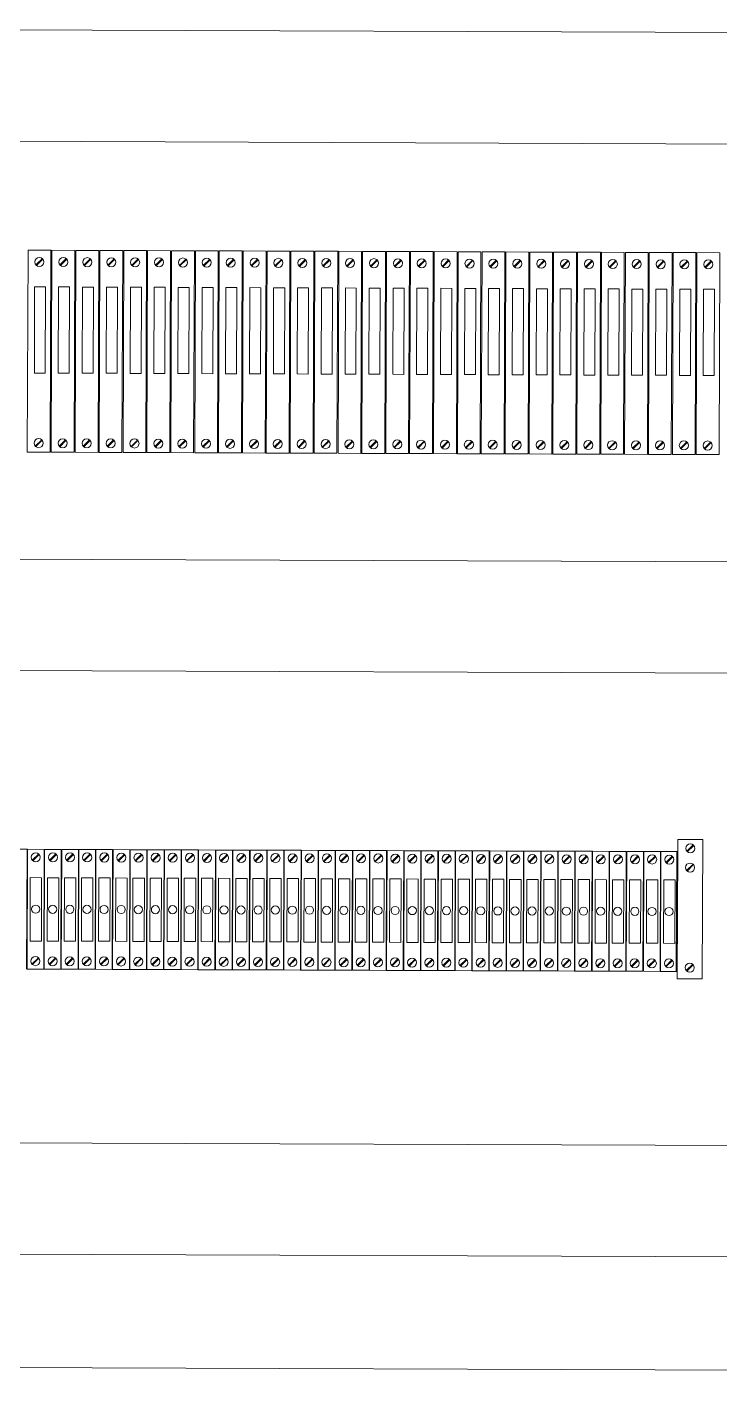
# Model space of a CAD drawing. Header units: millimetres. Extents: x 32721 to 103787, y 57624 to 127312.
# Drawn here: x 37967.2 to 38092.8, y 61668.3 to 61913.2 of the extents above; entities that cross this region are included whole.
import ezdxf

# ---------------------------------------------------------------- set-up
doc = ezdxf.new("R2010")
doc.units = ezdxf.units.MM
doc.header["$LTSCALE"] = 10
doc.layers.add('1轮廓实线层', color=7, linetype='Continuous', lineweight=18)

msp = doc.modelspace()

# ---------------------------------------------------------------- linework, layer by layer
at = {"layer": '1轮廓实线层'}
for p, q in [((38192.22, 61911.89), (37816.48, 61913.25)), ((38394.88, 61911.16), (37816.49, 61913.25)), ((38192.15, 61891.67), (37816.41, 61893.03)), ((37816.41, 61893.03), (38394.82, 61890.94)), ((38191.87, 61815.86), (37816.13, 61817.22)), ((38394.54, 61815.13), (37816.13, 61817.22)), ((38191.8, 61795.65), (37816.06, 61797)), ((37816.06, 61797), (38394.47, 61794.92)), ((38394.16, 61709.23), (37815.75, 61711.32)), ((38413.8, 61688.95), (37795.97, 61691.18)), ((37771.24, 61670.68), (38438.38, 61668.27))]:
    msp.add_line(p, q, dxfattribs=at)
at = {"layer": '1轮廓实线层', "lineweight": 13}
for p, q in [((37967.36, 61872.74), (37967.22, 61836.1)), ((37971.5, 61872.73), (37967.36, 61872.74)), ((37971.37, 61836.09), (37971.5, 61872.73)), ((37971.69, 61872.73), (37971.55, 61836.08)), ((37975.83, 61872.71), (37971.69, 61872.73)), ((37975.7, 61836.07), (37975.83, 61872.71)), ((37976.05, 61872.71), (37975.92, 61836.07)), ((37980.2, 61872.7), (37976.05, 61872.71)), ((37980.06, 61836.05), (37980.2, 61872.7)), ((37980.38, 61872.7), (37980.25, 61836.05)), ((37984.53, 61872.68), (37980.38, 61872.7)), ((37984.39, 61836.04), (37984.53, 61872.68)), ((37984.71, 61872.68), (37984.58, 61836.04)), ((37988.86, 61872.67), (37984.71, 61872.68)), ((37988.73, 61836.02), (37988.86, 61872.67)), ((37989.05, 61872.66), (37988.91, 61836.02)), ((37993.19, 61872.65), (37989.05, 61872.66)), ((37993.06, 61836.01), (37993.19, 61872.65)), ((37993.38, 61872.65), (37993.24, 61836.01)), ((37997.52, 61872.63), (37993.38, 61872.65)), ((37997.39, 61835.99), (37997.52, 61872.63)), ((37997.71, 61872.63), (37997.58, 61835.99)), ((38001.85, 61872.62), (37997.71, 61872.63)), ((38001.72, 61835.98), (38001.85, 61872.62)), ((38002.04, 61872.62), (38001.91, 61835.98)), ((38006.18, 61872.6), (38002.04, 61872.62)), ((38006.05, 61835.96), (38006.18, 61872.6)), ((38006.37, 61872.6), (38006.24, 61835.96)), ((38010.52, 61872.59), (38006.37, 61872.6)), ((38010.38, 61835.94), (38010.52, 61872.59)), ((38010.7, 61872.59), (38010.57, 61835.94)), ((38014.85, 61872.57), (38010.7, 61872.59)), ((38014.72, 61835.93), (38014.85, 61872.57)), ((38015.04, 61872.57), (38014.9, 61835.93)), ((38019.18, 61872.56), (38015.04, 61872.57)), ((38019.05, 61835.91), (38019.18, 61872.56)), ((38019.37, 61872.55), (38019.23, 61835.91)), ((38023.51, 61872.54), (38019.37, 61872.55)), ((38023.38, 61835.9), (38023.51, 61872.54)), ((38023.7, 61872.54), (38023.57, 61835.9)), ((38027.84, 61872.52), (38023.7, 61872.54)), ((38027.71, 61835.88), (38027.84, 61872.52)), ((38028.03, 61872.52), (38027.9, 61835.88)), ((38032.17, 61872.51), (38028.03, 61872.52)), ((38032.04, 61835.87), (38032.17, 61872.51)), ((38032.36, 61872.51), (38032.23, 61835.87)), ((38036.51, 61872.49), (38032.36, 61872.51)), ((38036.37, 61835.85), (38036.51, 61872.49)), ((38036.69, 61872.49), (38036.56, 61835.85)), ((38040.84, 61872.48), (38036.69, 61872.49)), ((38040.7, 61835.84), (38040.84, 61872.48)), ((38041.02, 61872.48), (38040.89, 61835.83)), ((38045.17, 61872.46), (38041.02, 61872.48)), ((38045.04, 61835.82), (38045.17, 61872.46)), ((38045.36, 61872.46), (38045.22, 61835.82)), ((38049.5, 61872.45), (38045.36, 61872.46)), ((38049.37, 61835.8), (38049.5, 61872.45)), ((38049.69, 61872.45), (38049.56, 61835.8)), ((38053.83, 61872.43), (38049.69, 61872.45)), ((38053.7, 61835.79), (38053.83, 61872.43)), ((38054.02, 61872.43), (38053.89, 61835.79)), ((38058.16, 61872.41), (38054.02, 61872.43)), ((38058.03, 61835.77), (38058.16, 61872.41)), ((38058.35, 61872.41), (38058.22, 61835.77)), ((38062.5, 61872.4), (38058.35, 61872.41)), ((38062.36, 61835.76), (38062.5, 61872.4)), ((38062.68, 61872.4), (38062.55, 61835.76)), ((38066.83, 61872.38), (38062.68, 61872.4)), ((38066.69, 61835.74), (38066.83, 61872.38)), ((38067.01, 61872.38), (38066.88, 61835.74)), ((38071.16, 61872.37), (38067.01, 61872.38)), ((38071.03, 61835.73), (38071.16, 61872.37)), ((38071.35, 61872.37), (38071.21, 61835.73)), ((38075.49, 61872.35), (38071.35, 61872.37)), ((38075.36, 61835.71), (38075.49, 61872.35)), ((38075.68, 61872.35), (38075.54, 61835.71)), ((38079.82, 61872.34), (38075.68, 61872.35)), ((38079.69, 61835.69), (38079.82, 61872.34)), ((38080.01, 61872.34), (38079.88, 61835.69)), ((38084.15, 61872.32), (38080.01, 61872.34)), ((38084.02, 61835.68), (38084.15, 61872.32)), ((38084.34, 61872.32), (38084.21, 61835.68)), ((38088.48, 61872.31), (38084.34, 61872.32)), ((38088.35, 61835.66), (38088.48, 61872.31)), ((38088.67, 61872.3), (38088.54, 61835.66)), ((38092.82, 61872.29), (38088.67, 61872.3)), ((38092.68, 61835.65), (38092.82, 61872.29)), ((37968.79, 61870.08), (37969.95, 61871.24)), ((37968.89, 61869.98), (37970.05, 61871.13)), ((37973.12, 61870.06), (37974.28, 61871.22)), ((37973.22, 61869.96), (37974.39, 61871.12)), ((37977.48, 61870.05), (37978.65, 61871.2)), ((37977.58, 61869.94), (37978.75, 61871.1)), ((37981.81, 61870.03), (37982.98, 61871.19)), ((37981.91, 61869.93), (37983.08, 61871.09)), ((37986.15, 61870.02), (37987.31, 61871.17)), ((37986.25, 61869.91), (37987.41, 61871.07)), ((37990.48, 61870), (37991.64, 61871.16)), ((37990.58, 61869.9), (37991.74, 61871.06)), ((37994.81, 61869.98), (37995.97, 61871.14)), ((37994.91, 61869.88), (37996.08, 61871.04)), ((37999.14, 61869.97), (38000.31, 61871.13)), ((37999.24, 61869.87), (38000.41, 61871.02)), ((38003.47, 61869.95), (38004.64, 61871.11)), ((38003.57, 61869.85), (38004.74, 61871.01)), ((38007.8, 61869.94), (38008.97, 61871.09)), ((38007.9, 61869.84), (38009.07, 61870.99)), ((38012.13, 61869.92), (38013.3, 61871.08)), ((38012.24, 61869.82), (38013.4, 61870.98)), ((38016.47, 61869.91), (38017.63, 61871.06)), ((38016.57, 61869.8), (38017.73, 61870.96)), ((38020.8, 61869.89), (38021.96, 61871.05)), ((38020.9, 61869.79), (38022.06, 61870.95)), ((38025.13, 61869.87), (38026.3, 61871.03)), ((38025.23, 61869.77), (38026.4, 61870.93)), ((38029.46, 61869.86), (38030.63, 61871.02)), ((38029.56, 61869.76), (38030.73, 61870.91)), ((38033.79, 61869.84), (38034.96, 61871)), ((38033.89, 61869.74), (38035.06, 61870.9)), ((38038.12, 61869.83), (38039.29, 61870.99)), ((38038.23, 61869.73), (38039.39, 61870.88)), ((38042.46, 61869.81), (38043.62, 61870.97)), ((38042.56, 61869.71), (38043.72, 61870.87)), ((38046.79, 61869.8), (38047.95, 61870.95)), ((38046.89, 61869.69), (38048.05, 61870.85)), ((38051.12, 61869.78), (38052.28, 61870.94)), ((38051.22, 61869.68), (38052.39, 61870.84)), ((38055.45, 61869.77), (38056.62, 61870.92)), ((38055.55, 61869.66), (38056.72, 61870.82)), ((38059.78, 61869.75), (38060.95, 61870.91)), ((38059.88, 61869.65), (38061.05, 61870.8)), ((38064.11, 61869.73), (38065.28, 61870.89)), ((38064.21, 61869.63), (38065.38, 61870.79)), ((38068.45, 61869.72), (38069.61, 61870.88)), ((38068.55, 61869.62), (38069.71, 61870.77)), ((38072.78, 61869.7), (38073.94, 61870.86)), ((38072.88, 61869.6), (38074.04, 61870.76)), ((38077.11, 61869.69), (38078.27, 61870.84)), ((38077.21, 61869.59), (38078.38, 61870.74)), ((38081.44, 61869.67), (38082.61, 61870.83)), ((38081.54, 61869.57), (38082.71, 61870.73)), ((38085.77, 61869.66), (38086.94, 61870.81)), ((38085.87, 61869.55), (38087.04, 61870.71)), ((38090.1, 61869.64), (38091.27, 61870.8)), ((38090.2, 61869.54), (38091.37, 61870.7)), ((37968.67, 61837.21), (37969.83, 61838.36)), ((37968.77, 61837.1), (37969.94, 61838.26)), ((37973, 61837.19), (37974.17, 61838.35)), ((37973.1, 61837.09), (37974.27, 61838.25)), ((37977.36, 61837.17), (37978.53, 61838.33)), ((37977.46, 61837.07), (37978.63, 61838.23)), ((37981.69, 61837.16), (37982.86, 61838.32)), ((37981.8, 61837.06), (37982.96, 61838.21)), ((37986.03, 61837.14), (37987.19, 61838.3)), ((37986.13, 61837.04), (37987.29, 61838.2)), ((37990.36, 61837.13), (37991.52, 61838.29)), ((37990.46, 61837.03), (37991.63, 61838.18)), ((37994.69, 61837.11), (37995.86, 61838.27)), ((37994.79, 61837.01), (37995.96, 61838.17)), ((37999.02, 61837.1), (38000.19, 61838.25)), ((37999.12, 61836.99), (38000.29, 61838.15)), ((38003.35, 61837.08), (38004.52, 61838.24)), ((38003.45, 61836.98), (38004.62, 61838.14)), ((38007.68, 61837.07), (38008.85, 61838.22)), ((38007.79, 61836.96), (38008.95, 61838.12)), ((38012.02, 61837.05), (38013.18, 61838.21)), ((38012.12, 61836.95), (38013.28, 61838.1)), ((38016.35, 61837.03), (38017.51, 61838.19)), ((38016.45, 61836.93), (38017.61, 61838.09)), ((38020.68, 61837.02), (38021.84, 61838.18)), ((38020.78, 61836.92), (38021.95, 61838.07)), ((38025.01, 61837), (38026.18, 61838.16)), ((38025.11, 61836.9), (38026.28, 61838.06)), ((38029.34, 61836.99), (38030.51, 61838.14)), ((38029.44, 61836.88), (38030.61, 61838.04)), ((38033.67, 61836.97), (38034.84, 61838.13)), ((38033.78, 61836.87), (38034.94, 61838.03)), ((38038.01, 61836.96), (38039.17, 61838.11)), ((38038.11, 61836.85), (38039.27, 61838.01)), ((38042.34, 61836.94), (38043.5, 61838.1)), ((38042.44, 61836.84), (38043.6, 61838)), ((38046.67, 61836.92), (38047.83, 61838.08)), ((38046.77, 61836.82), (38047.94, 61837.98)), ((38051, 61836.91), (38052.17, 61838.07)), ((38051.1, 61836.81), (38052.27, 61837.96)), ((38055.33, 61836.89), (38056.5, 61838.05)), ((38055.43, 61836.79), (38056.6, 61837.95)), ((38059.66, 61836.88), (38060.83, 61838.03)), ((38059.76, 61836.78), (38060.93, 61837.93)), ((38063.99, 61836.86), (38065.16, 61838.02)), ((38064.1, 61836.76), (38065.26, 61837.92)), ((38068.33, 61836.85), (38069.49, 61838)), ((38068.43, 61836.74), (38069.59, 61837.9)), ((38072.66, 61836.83), (38073.82, 61837.99)), ((38072.76, 61836.73), (38073.93, 61837.89)), ((38076.99, 61836.81), (38078.16, 61837.97)), ((38077.09, 61836.71), (38078.26, 61837.87)), ((38081.32, 61836.8), (38082.49, 61837.96)), ((38081.42, 61836.7), (38082.59, 61837.85)), ((38085.65, 61836.78), (38086.82, 61837.94)), ((38085.75, 61836.68), (38086.92, 61837.84)), ((38089.98, 61836.77), (38091.15, 61837.93)), ((38090.09, 61836.67), (38091.25, 61837.82)), ((37967.22, 61836.1), (37971.37, 61836.09)), ((37971.55, 61836.08), (37975.7, 61836.07)), ((37975.92, 61836.07), (37980.06, 61836.05)), ((37980.25, 61836.05), (37984.39, 61836.04)), ((37984.58, 61836.04), (37988.73, 61836.02)), ((37988.91, 61836.02), (37993.06, 61836.01)), ((37993.24, 61836.01), (37997.39, 61835.99)), ((37997.58, 61835.99), (38001.72, 61835.98)), ((38001.91, 61835.98), (38006.05, 61835.96)), ((38006.24, 61835.96), (38010.38, 61835.94)), ((38010.57, 61835.94), (38014.72, 61835.93)), ((38014.9, 61835.93), (38019.05, 61835.91)), ((38019.23, 61835.91), (38023.38, 61835.9)), ((38023.57, 61835.9), (38027.71, 61835.88)), ((38027.9, 61835.88), (38032.04, 61835.87)), ((38032.23, 61835.87), (38036.37, 61835.85)), ((38036.56, 61835.85), (38040.7, 61835.84)), ((38040.89, 61835.83), (38045.04, 61835.82)), ((38045.22, 61835.82), (38049.37, 61835.8)), ((38049.56, 61835.8), (38053.7, 61835.79)), ((38053.89, 61835.79), (38058.03, 61835.77)), ((38058.22, 61835.77), (38062.36, 61835.76)), ((38062.55, 61835.76), (38066.69, 61835.74)), ((38066.88, 61835.74), (38071.03, 61835.73)), ((38071.21, 61835.73), (38075.36, 61835.71)), ((38075.54, 61835.71), (38079.69, 61835.69)), ((38079.88, 61835.69), (38084.02, 61835.68)), ((38084.21, 61835.68), (38088.35, 61835.66)), ((38088.54, 61835.66), (38092.68, 61835.65)), ((37964.15, 61764.04), (37967.18, 61764.03)), ((37967.18, 61764.03), (37967.1, 61742.29)), ((37967.17, 61742.29), (37967.25, 61764.03)), ((37967.25, 61764.03), (37970.28, 61764.02)), ((37970.28, 61764.02), (37970.21, 61742.28)), ((37970.28, 61742.28), (37970.36, 61764.02)), ((37970.36, 61764.02), (37973.39, 61764.01)), ((37973.39, 61764.01), (37973.31, 61742.27)), ((37973.38, 61742.27), (37973.46, 61764)), ((37973.46, 61764), (37976.49, 61763.99)), ((37976.49, 61763.99), (37976.42, 61742.26)), ((37976.49, 61742.26), (37976.57, 61763.99)), ((37976.57, 61763.99), (37979.6, 61763.98)), ((37979.6, 61763.98), (37979.52, 61742.25)), ((37979.59, 61742.25), (37979.67, 61763.98)), ((37979.67, 61763.98), (37982.7, 61763.97)), ((37982.7, 61763.97), (37982.63, 61742.24)), ((37982.7, 61742.24), (37982.78, 61763.97)), ((37982.78, 61763.97), (37985.81, 61763.96)), ((37985.81, 61763.96), (37985.73, 61742.23)), ((37985.8, 61742.23), (37985.88, 61763.96)), ((37985.88, 61763.96), (37988.91, 61763.95)), ((37988.91, 61763.95), (37988.84, 61742.22)), ((37988.91, 61742.22), (37988.99, 61763.95)), ((37988.99, 61763.95), (37992.02, 61763.94)), ((37992.02, 61763.94), (37991.94, 61742.21)), ((37992.01, 61742.2), (37992.09, 61763.94)), ((37992.09, 61763.94), (37995.12, 61763.93)), ((37995.12, 61763.93), (37995.05, 61742.19)), ((37995.12, 61742.19), (37995.2, 61763.93)), ((37995.2, 61763.93), (37998.23, 61763.92)), ((37998.23, 61763.92), (37998.15, 61742.18)), ((37998.22, 61742.18), (37998.3, 61763.92)), ((37998.3, 61763.92), (38001.33, 61763.9)), ((38001.33, 61763.9), (38001.26, 61742.17)), ((38001.33, 61742.17), (38001.41, 61763.9)), ((38001.41, 61763.9), (38004.44, 61763.89)), ((38004.44, 61763.89), (38004.36, 61742.16)), ((38004.43, 61742.16), (38004.51, 61763.89)), ((38004.51, 61763.89), (38007.54, 61763.88)), ((38007.54, 61763.88), (38007.47, 61742.15)), ((38007.54, 61742.15), (38007.62, 61763.88)), ((38007.62, 61763.88), (38010.65, 61763.87)), ((38010.65, 61763.87), (38010.57, 61742.14)), ((38010.64, 61742.14), (38010.72, 61763.87)), ((38010.72, 61763.87), (38013.75, 61763.86)), ((38013.75, 61763.86), (38013.68, 61742.13)), ((38013.75, 61742.13), (38013.83, 61763.86)), ((38013.83, 61763.86), (38016.86, 61763.85)), ((38016.86, 61763.85), (38016.78, 61742.12)), ((38016.85, 61742.12), (38016.93, 61763.85)), ((38016.93, 61763.85), (38019.96, 61763.84)), ((38085.09, 61740.55), (38085.18, 61765.82)), ((38085.18, 61765.82), (38089.73, 61765.81)), ((38086.81, 61763.66), (38087.98, 61764.82)), ((38086.91, 61763.56), (38088.08, 61764.72)), ((38089.73, 61765.81), (38089.64, 61740.54)), ((37968.13, 61762.05), (37969.3, 61763.21)), ((37968.23, 61761.95), (37969.4, 61763.11)), ((37971.23, 61762.04), (37972.4, 61763.2)), ((37971.34, 61761.94), (37972.5, 61763.1)), ((37974.34, 61762.03), (37975.51, 61763.19)), ((37974.44, 61761.93), (37975.61, 61763.09)), ((37977.44, 61762.02), (37978.61, 61763.18)), ((37977.55, 61761.92), (37978.71, 61763.07)), ((37980.55, 61762.01), (37981.72, 61763.16)), ((37980.65, 61761.91), (37981.82, 61763.06)), ((37983.65, 61762), (37984.82, 61763.15)), ((37983.76, 61761.89), (37984.92, 61763.05)), ((37986.76, 61761.99), (37987.93, 61763.14)), ((37986.86, 61761.88), (37988.03, 61763.04)), ((37989.86, 61761.97), (37991.03, 61763.13)), ((37989.97, 61761.87), (37991.13, 61763.03)), ((37992.97, 61761.96), (37994.14, 61763.12)), ((37993.07, 61761.86), (37994.24, 61763.02)), ((37996.07, 61761.95), (37997.24, 61763.11)), ((37996.18, 61761.85), (37997.34, 61763.01)), ((37999.18, 61761.94), (38000.35, 61763.1)), ((37999.28, 61761.84), (38000.45, 61763)), ((38002.28, 61761.93), (38003.45, 61763.09)), ((38002.39, 61761.83), (38003.55, 61762.98)), ((38005.39, 61761.92), (38006.56, 61763.08)), ((38005.49, 61761.82), (38006.66, 61762.97)), ((38008.49, 61761.91), (38009.66, 61763.06)), ((38008.6, 61761.8), (38009.76, 61762.96)), ((38011.6, 61761.9), (38012.77, 61763.05)), ((38011.7, 61761.79), (38012.87, 61762.95)), ((38014.7, 61761.88), (38015.87, 61763.04)), ((38014.81, 61761.78), (38015.97, 61762.94)), ((38017.81, 61761.87), (38018.98, 61763.03)), ((38017.91, 61761.77), (38019.08, 61762.93)), ((38019.96, 61763.84), (38019.89, 61742.1)), ((38019.96, 61742.1), (38020.04, 61763.84)), ((38020.04, 61763.84), (38023.07, 61763.83)), ((38020.91, 61761.86), (38022.08, 61763.02)), ((38021.02, 61761.76), (38022.18, 61762.92)), ((38023.07, 61763.83), (38022.99, 61742.09)), ((38023.06, 61742.09), (38023.14, 61763.83)), ((38023.06, 61742.09), (38023.14, 61763.83)), ((38023.14, 61763.83), (38026.17, 61763.81)), ((38024.02, 61761.85), (38025.19, 61763.01)), ((38024.12, 61761.75), (38025.29, 61762.91)), ((38026.17, 61763.81), (38026.1, 61742.08)), ((38026.17, 61742.08), (38026.25, 61763.81)), ((38026.25, 61763.81), (38029.28, 61763.8)), ((38027.12, 61761.84), (38028.29, 61763)), ((38027.23, 61761.74), (38028.39, 61762.89)), ((38029.28, 61763.8), (38029.2, 61742.07)), ((38029.27, 61742.07), (38029.35, 61763.8)), ((38029.35, 61763.8), (38032.38, 61763.79)), ((38030.23, 61761.83), (38031.4, 61762.99)), ((38030.33, 61761.73), (38031.5, 61762.88)), ((38032.38, 61763.79), (38032.31, 61742.06)), ((38032.38, 61742.06), (38032.46, 61763.79)), ((38032.46, 61763.79), (38035.49, 61763.78)), ((38033.33, 61761.82), (38034.5, 61762.97)), ((38033.44, 61761.71), (38034.6, 61762.87)), ((38035.49, 61763.78), (38035.41, 61742.05)), ((38035.48, 61742.05), (38035.56, 61763.78)), ((38035.56, 61763.78), (38038.59, 61763.77)), ((38036.44, 61761.81), (38037.61, 61762.96)), ((38036.54, 61761.7), (38037.71, 61762.86)), ((38038.59, 61763.77), (38038.52, 61742.04)), ((38038.59, 61742.04), (38038.67, 61763.77)), ((38038.67, 61763.77), (38041.7, 61763.76)), ((38039.54, 61761.79), (38040.71, 61762.95)), ((38039.65, 61761.69), (38040.81, 61762.85)), ((38041.7, 61763.76), (38041.62, 61742.03)), ((38041.69, 61742.03), (38041.77, 61763.76)), ((38041.77, 61763.76), (38044.8, 61763.75)), ((38042.65, 61761.78), (38043.82, 61762.94)), ((38042.75, 61761.68), (38043.92, 61762.84)), ((38044.8, 61763.75), (38044.73, 61742.01)), ((38044.8, 61742.01), (38044.88, 61763.75)), ((38044.88, 61763.75), (38047.91, 61763.74)), ((38045.75, 61761.77), (38046.92, 61762.93)), ((38045.86, 61761.67), (38047.02, 61762.83)), ((38047.91, 61763.74), (38047.83, 61742)), ((38047.9, 61742), (38047.98, 61763.74)), ((38047.98, 61763.74), (38051.01, 61763.72)), ((38048.86, 61761.76), (38050.03, 61762.92)), ((38048.96, 61761.66), (38050.13, 61762.82)), ((38051.01, 61763.72), (38050.94, 61741.99)), ((38051.01, 61741.99), (38051.09, 61763.72)), ((38051.09, 61763.72), (38054.12, 61763.71)), ((38051.96, 61761.75), (38053.13, 61762.91)), ((38052.07, 61761.65), (38053.23, 61762.8)), ((38054.12, 61763.71), (38054.04, 61741.98)), ((38054.11, 61741.98), (38054.19, 61763.71)), ((38054.19, 61763.71), (38057.22, 61763.7)), ((38055.07, 61761.74), (38056.24, 61762.9)), ((38055.17, 61761.64), (38056.34, 61762.79)), ((38057.22, 61763.7), (38057.15, 61741.97)), ((38057.22, 61741.97), (38057.3, 61763.7)), ((38057.3, 61763.7), (38060.33, 61763.69)), ((38058.17, 61761.73), (38059.34, 61762.88)), ((38058.28, 61761.63), (38059.44, 61762.78)), ((38060.33, 61763.69), (38060.25, 61741.96)), ((38060.32, 61741.96), (38060.4, 61763.69)), ((38060.4, 61763.69), (38063.43, 61763.68)), ((38061.28, 61761.72), (38062.45, 61762.87)), ((38061.38, 61761.61), (38062.55, 61762.77)), ((38063.43, 61763.68), (38063.36, 61741.95)), ((38063.43, 61741.95), (38063.51, 61763.68)), ((38063.51, 61763.68), (38066.54, 61763.67)), ((38064.38, 61761.7), (38065.55, 61762.86)), ((38064.49, 61761.6), (38065.65, 61762.76)), ((38066.54, 61763.67), (38066.46, 61741.94)), ((38066.53, 61741.94), (38066.61, 61763.67)), ((38066.61, 61763.67), (38069.64, 61763.66)), ((38067.49, 61761.69), (38068.66, 61762.85)), ((38067.59, 61761.59), (38068.76, 61762.75)), ((38069.64, 61763.66), (38069.57, 61741.93)), ((38069.64, 61741.92), (38069.72, 61763.66)), ((38069.72, 61763.66), (38072.75, 61763.65)), ((38070.59, 61761.68), (38071.76, 61762.84)), ((38070.7, 61761.58), (38071.86, 61762.74)), ((38072.75, 61763.65), (38072.67, 61741.91)), ((38072.74, 61741.91), (38072.82, 61763.65)), ((38072.82, 61763.65), (38075.85, 61763.64)), ((38073.7, 61761.67), (38074.87, 61762.83)), ((38073.8, 61761.57), (38074.97, 61762.73)), ((38075.85, 61763.64), (38075.78, 61741.9)), ((38075.85, 61741.9), (38075.93, 61763.63)), ((38075.93, 61763.63), (38078.96, 61763.62)), ((38076.8, 61761.66), (38077.97, 61762.82)), ((38076.91, 61761.56), (38078.07, 61762.72)), ((38078.96, 61763.62), (38078.88, 61741.89)), ((38078.95, 61741.89), (38079.03, 61763.62)), ((38079.03, 61763.62), (38082.06, 61763.61)), ((38079.91, 61761.65), (38081.08, 61762.81)), ((38080.01, 61761.55), (38081.18, 61762.7)), ((38082.06, 61763.61), (38081.99, 61741.88)), ((38082.06, 61741.88), (38082.14, 61763.61)), ((38082.14, 61763.61), (38085.17, 61763.6)), ((38083.01, 61761.64), (38084.18, 61762.79)), ((38083.12, 61761.54), (38084.28, 61762.69)), ((38084.92, 61741.87), (38085, 61763.6)), ((38085.17, 61763.6), (38085.09, 61741.87)), ((38086.8, 61760.19), (38087.97, 61761.34)), ((38086.9, 61760.09), (38088.07, 61761.24)), ((37968.06, 61743.2), (37969.23, 61744.36)), ((37968.16, 61743.1), (37969.33, 61744.26)), ((37971.17, 61743.19), (37972.33, 61744.35)), ((37971.27, 61743.09), (37972.43, 61744.25)), ((37974.27, 61743.18), (37975.44, 61744.34)), ((37977.38, 61743.17), (37978.54, 61744.33)), ((37980.48, 61743.16), (37981.65, 61744.32)), ((37983.59, 61743.15), (37984.75, 61744.3)), ((37986.69, 61743.14), (37987.86, 61744.29)), ((37989.8, 61743.12), (37990.96, 61744.28)), ((37992.9, 61743.11), (37994.07, 61744.27)), ((37996.01, 61743.1), (37997.17, 61744.26)), ((37999.11, 61743.09), (38000.28, 61744.25)), ((37970.21, 61742.28), (37967.17, 61742.29)), ((37973.31, 61742.27), (37970.28, 61742.28)), ((37976.42, 61742.26), (37973.38, 61742.27)), ((37974.37, 61743.08), (37975.54, 61744.24)), ((37979.52, 61742.25), (37976.49, 61742.26)), ((37977.48, 61743.07), (37978.64, 61744.22)), ((37982.63, 61742.24), (37979.59, 61742.25)), ((37980.58, 61743.06), (37981.75, 61744.21)), ((37985.73, 61742.23), (37982.7, 61742.24)), ((37983.69, 61743.04), (37984.85, 61744.2)), ((37988.84, 61742.22), (37985.8, 61742.23)), ((37986.79, 61743.03), (37987.96, 61744.19)), ((37991.94, 61742.21), (37988.91, 61742.22)), ((37989.9, 61743.02), (37991.06, 61744.18)), ((37995.05, 61742.19), (37992.01, 61742.2)), ((37993, 61743.01), (37994.17, 61744.17)), ((37998.15, 61742.18), (37995.12, 61742.19)), ((37996.11, 61743), (37997.27, 61744.16)), ((38001.26, 61742.17), (37998.22, 61742.18)), ((37999.21, 61742.99), (38000.38, 61744.15)), ((38004.36, 61742.16), (38001.33, 61742.17)), ((38002.22, 61743.08), (38003.38, 61744.24)), ((38002.32, 61742.98), (38003.48, 61744.13)), ((38007.47, 61742.15), (38004.43, 61742.16)), ((38005.32, 61743.07), (38006.49, 61744.23)), ((38005.42, 61742.97), (38006.59, 61744.12)), ((38010.57, 61742.14), (38007.54, 61742.15)), ((38008.43, 61743.06), (38009.59, 61744.21)), ((38008.53, 61742.96), (38009.69, 61744.11)), ((38013.68, 61742.13), (38010.64, 61742.14)), ((38011.53, 61743.05), (38012.7, 61744.2)), ((38011.63, 61742.94), (38012.8, 61744.1)), ((38016.78, 61742.12), (38013.75, 61742.13)), ((38014.64, 61743.03), (38015.8, 61744.19)), ((38014.74, 61742.93), (38015.9, 61744.09)), ((38019.89, 61742.1), (38016.85, 61742.12)), ((38017.74, 61743.02), (38018.91, 61744.18)), ((38017.84, 61742.92), (38019.01, 61744.08)), ((38022.99, 61742.09), (38019.96, 61742.1)), ((38020.85, 61743.01), (38022.01, 61744.17)), ((38020.95, 61742.91), (38022.11, 61744.07)), ((38026.1, 61742.08), (38023.06, 61742.09)), ((38023.95, 61743), (38025.12, 61744.16)), ((38024.05, 61742.9), (38025.22, 61744.06)), ((38029.2, 61742.07), (38026.17, 61742.08)), ((38027.06, 61742.99), (38028.22, 61744.15)), ((38027.16, 61742.89), (38028.32, 61744.05)), ((38032.31, 61742.06), (38029.27, 61742.07)), ((38030.16, 61742.98), (38031.33, 61744.14)), ((38030.26, 61742.88), (38031.43, 61744.03)), ((38035.41, 61742.05), (38032.38, 61742.06)), ((38033.27, 61742.97), (38034.43, 61744.13)), ((38033.37, 61742.87), (38034.53, 61744.02)), ((38038.52, 61742.04), (38035.48, 61742.05)), ((38036.37, 61742.96), (38037.54, 61744.11)), ((38036.47, 61742.85), (38037.64, 61744.01)), ((38041.62, 61742.03), (38038.59, 61742.04)), ((38039.48, 61742.95), (38040.64, 61744.1)), ((38039.58, 61742.84), (38040.74, 61744)), ((38044.73, 61742.01), (38041.69, 61742.03)), ((38042.58, 61742.93), (38043.75, 61744.09)), ((38042.68, 61742.83), (38043.85, 61743.99)), ((38047.83, 61742), (38044.8, 61742.01)), ((38045.69, 61742.92), (38046.85, 61744.08)), ((38045.79, 61742.82), (38046.95, 61743.98)), ((38050.94, 61741.99), (38047.9, 61742)), ((38048.79, 61742.91), (38049.96, 61744.07)), ((38048.89, 61742.81), (38050.06, 61743.97)), ((38054.04, 61741.98), (38051.01, 61741.99)), ((38051.9, 61742.9), (38053.06, 61744.06)), ((38052, 61742.8), (38053.16, 61743.96)), ((38057.15, 61741.97), (38054.11, 61741.98)), ((38055, 61742.89), (38056.17, 61744.05)), ((38055.1, 61742.79), (38056.27, 61743.94)), ((38060.25, 61741.96), (38057.22, 61741.97)), ((38058.11, 61742.88), (38059.27, 61744.04)), ((38058.21, 61742.78), (38059.37, 61743.93)), ((38063.36, 61741.95), (38060.32, 61741.96)), ((38061.21, 61742.87), (38062.38, 61744.02)), ((38061.31, 61742.76), (38062.48, 61743.92)), ((38066.46, 61741.94), (38063.43, 61741.95)), ((38064.32, 61742.86), (38065.48, 61744.01)), ((38064.42, 61742.75), (38065.58, 61743.91)), ((38069.57, 61741.93), (38066.53, 61741.94)), ((38067.42, 61742.84), (38068.59, 61744)), ((38067.52, 61742.74), (38068.69, 61743.9)), ((38072.67, 61741.91), (38069.64, 61741.92)), ((38070.53, 61742.83), (38071.69, 61743.99)), ((38070.63, 61742.73), (38071.79, 61743.89)), ((38075.78, 61741.9), (38072.74, 61741.91)), ((38073.63, 61742.82), (38074.8, 61743.98)), ((38073.73, 61742.72), (38074.9, 61743.88)), ((38078.88, 61741.89), (38075.85, 61741.9)), ((38076.74, 61742.81), (38077.9, 61743.97)), ((38076.84, 61742.71), (38078, 61743.87)), ((38081.99, 61741.88), (38078.95, 61741.89)), ((38079.84, 61742.8), (38081.01, 61743.96)), ((38079.94, 61742.7), (38081.11, 61743.85)), ((38085.09, 61741.87), (38082.06, 61741.88)), ((38082.95, 61742.79), (38084.11, 61743.95)), ((38083.05, 61742.69), (38084.21, 61743.84)), ((38086.73, 61742.02), (38087.9, 61743.18)), ((38086.84, 61741.92), (38088, 61743.08)), ((38089.64, 61740.54), (38085.09, 61740.55))]:
    msp.add_line(p, q, dxfattribs=at)
for points in [[(37968.55, 61866.09), (37970.55, 61866.08), (37970.49, 61850.44), (37968.5, 61850.45)], [(37972.89, 61866.08), (37974.88, 61866.07), (37974.82, 61850.43), (37972.83, 61850.44)], [(37977.25, 61866.06), (37979.24, 61866.05), (37979.19, 61850.41), (37977.19, 61850.42)], [(37981.58, 61866.04), (37983.57, 61866.04), (37983.52, 61850.4), (37981.52, 61850.4)], [(37985.91, 61866.03), (37987.91, 61866.02), (37987.85, 61850.38), (37985.86, 61850.39)], [(37990.24, 61866.01), (37992.24, 61866.01), (37992.18, 61850.37), (37990.19, 61850.37)], [(37994.58, 61866), (37996.57, 61865.99), (37996.51, 61850.35), (37994.52, 61850.36)], [(37998.91, 61865.98), (38000.9, 61865.98), (38000.84, 61850.33), (37998.85, 61850.34)], [(38003.24, 61865.97), (38005.23, 61865.96), (38005.18, 61850.32), (38003.18, 61850.33)], [(38007.57, 61865.95), (38009.56, 61865.94), (38009.51, 61850.3), (38007.51, 61850.31)], [(38011.9, 61865.94), (38013.9, 61865.93), (38013.84, 61850.29), (38011.85, 61850.3)], [(38016.23, 61865.92), (38018.23, 61865.91), (38018.17, 61850.27), (38016.18, 61850.28)], [(38020.56, 61865.9), (38022.56, 61865.9), (38022.5, 61850.26), (38020.51, 61850.26)], [(38024.9, 61865.89), (38026.89, 61865.88), (38026.83, 61850.24), (38024.84, 61850.25)], [(38029.23, 61865.87), (38031.22, 61865.87), (38031.17, 61850.23), (38029.17, 61850.23)], [(38033.56, 61865.86), (38035.55, 61865.85), (38035.5, 61850.21), (38033.5, 61850.22)], [(38037.89, 61865.84), (38039.88, 61865.83), (38039.83, 61850.19), (38037.83, 61850.2)], [(38042.22, 61865.83), (38044.22, 61865.82), (38044.16, 61850.18), (38042.17, 61850.19)], [(38046.55, 61865.81), (38048.55, 61865.8), (38048.49, 61850.16), (38046.5, 61850.17)], [(38050.89, 61865.79), (38052.88, 61865.79), (38052.82, 61850.15), (38050.83, 61850.15)], [(38055.22, 61865.78), (38057.21, 61865.77), (38057.15, 61850.13), (38055.16, 61850.14)], [(38059.55, 61865.76), (38061.54, 61865.76), (38061.49, 61850.12), (38059.49, 61850.12)], [(38063.88, 61865.75), (38065.87, 61865.74), (38065.82, 61850.1), (38063.82, 61850.11)], [(38068.21, 61865.73), (38070.21, 61865.72), (38070.15, 61850.08), (38068.16, 61850.09)], [(38072.54, 61865.72), (38074.54, 61865.71), (38074.48, 61850.07), (38072.49, 61850.08)], [(38076.88, 61865.7), (38078.87, 61865.69), (38078.81, 61850.05), (38076.82, 61850.06)], [(38081.21, 61865.69), (38083.2, 61865.68), (38083.14, 61850.04), (38081.15, 61850.05)], [(38085.54, 61865.67), (38087.53, 61865.66), (38087.48, 61850.02), (38085.48, 61850.03)], [(38089.87, 61865.65), (38091.86, 61865.65), (38091.81, 61850.01), (38089.81, 61850.01)], [(37967.76, 61758.89), (37969.82, 61758.88), (37969.78, 61747.38), (37967.72, 61747.38)], [(37970.86, 61758.87), (37972.92, 61758.87), (37972.88, 61747.37), (37970.82, 61747.37)], [(37973.97, 61758.86), (37976.03, 61758.86), (37975.99, 61747.35), (37973.93, 61747.36)], [(37977.07, 61758.85), (37979.13, 61758.84), (37979.09, 61747.34), (37977.03, 61747.35)], [(37980.18, 61758.84), (37982.24, 61758.83), (37982.2, 61747.33), (37980.14, 61747.34)], [(37983.28, 61758.83), (37985.34, 61758.82), (37985.3, 61747.32), (37983.24, 61747.33)], [(37986.39, 61758.82), (37988.45, 61758.81), (37988.41, 61747.31), (37986.35, 61747.32)], [(37989.49, 61758.81), (37991.55, 61758.8), (37991.51, 61747.3), (37989.45, 61747.31)], [(37992.6, 61758.8), (37994.66, 61758.79), (37994.62, 61747.29), (37992.56, 61747.29)], [(37995.7, 61758.78), (37997.76, 61758.78), (37997.72, 61747.28), (37995.66, 61747.28)], [(37998.81, 61758.77), (38000.87, 61758.77), (38000.83, 61747.26), (37998.77, 61747.27)], [(38001.91, 61758.76), (38003.97, 61758.75), (38003.93, 61747.25), (38001.87, 61747.26)], [(38005.02, 61758.75), (38007.08, 61758.74), (38007.04, 61747.24), (38004.98, 61747.25)], [(38008.12, 61758.74), (38010.18, 61758.73), (38010.14, 61747.23), (38008.08, 61747.24)], [(38011.23, 61758.73), (38013.29, 61758.72), (38013.25, 61747.22), (38011.19, 61747.23)], [(38014.33, 61758.72), (38016.39, 61758.71), (38016.35, 61747.21), (38014.29, 61747.22)], [(38017.44, 61758.71), (38019.5, 61758.7), (38019.46, 61747.2), (38017.4, 61747.2)], [(38020.54, 61758.69), (38022.6, 61758.69), (38022.56, 61747.19), (38020.5, 61747.19)], [(38023.65, 61758.68), (38025.71, 61758.68), (38025.67, 61747.17), (38023.61, 61747.18)], [(38026.75, 61758.67), (38028.81, 61758.67), (38028.77, 61747.16), (38026.71, 61747.17)], [(38029.86, 61758.66), (38031.92, 61758.65), (38031.88, 61747.15), (38029.82, 61747.16)], [(38032.96, 61758.65), (38035.02, 61758.64), (38034.98, 61747.14), (38032.92, 61747.15)], [(38036.07, 61758.64), (38038.13, 61758.63), (38038.09, 61747.13), (38036.03, 61747.14)], [(38039.17, 61758.63), (38041.23, 61758.62), (38041.19, 61747.12), (38039.13, 61747.13)], [(38042.28, 61758.62), (38044.34, 61758.61), (38044.3, 61747.11), (38042.24, 61747.11)], [(38045.38, 61758.61), (38047.44, 61758.6), (38047.4, 61747.1), (38045.34, 61747.1)], [(38048.49, 61758.59), (38050.55, 61758.59), (38050.51, 61747.08), (38048.45, 61747.09)], [(38051.59, 61758.58), (38053.65, 61758.58), (38053.61, 61747.07), (38051.55, 61747.08)], [(38054.7, 61758.57), (38056.76, 61758.56), (38056.72, 61747.06), (38054.66, 61747.07)], [(38057.8, 61758.56), (38059.86, 61758.55), (38059.82, 61747.05), (38057.76, 61747.06)], [(38060.91, 61758.55), (38062.97, 61758.54), (38062.93, 61747.04), (38060.87, 61747.05)], [(38064.01, 61758.54), (38066.07, 61758.53), (38066.03, 61747.03), (38063.97, 61747.04)], [(38067.12, 61758.53), (38069.18, 61758.52), (38069.14, 61747.02), (38067.08, 61747.02)], [(38070.22, 61758.52), (38072.28, 61758.51), (38072.24, 61747.01), (38070.18, 61747.01)], [(38073.33, 61758.5), (38075.39, 61758.5), (38075.35, 61747), (38073.29, 61747)], [(38076.43, 61758.49), (38078.49, 61758.49), (38078.45, 61746.98), (38076.39, 61746.99)], [(38079.54, 61758.48), (38081.6, 61758.47), (38081.56, 61746.97), (38079.5, 61746.98)], [(38082.64, 61758.47), (38084.7, 61758.46), (38084.66, 61746.96), (38082.6, 61746.97)]]:
    msp.add_lwpolyline(points, close=True, dxfattribs=at)
for centre, radius in [((37969.42, 61870.61), 0.821), ((37973.75, 61870.59), 0.821), ((37978.12, 61870.57), 0.821), ((37982.45, 61870.56), 0.821), ((37986.78, 61870.54), 0.821), ((37991.11, 61870.53), 0.821), ((37995.44, 61870.51), 0.821), ((37999.77, 61870.5), 0.821), ((38004.1, 61870.48), 0.821), ((38008.44, 61870.47), 0.821), ((38012.77, 61870.45), 0.821), ((38017.1, 61870.43), 0.821), ((38021.43, 61870.42), 0.821), ((38025.76, 61870.4), 0.821), ((38030.09, 61870.39), 0.821), ((38034.43, 61870.37), 0.821), ((38038.76, 61870.36), 0.821), ((38043.09, 61870.34), 0.821), ((38047.42, 61870.32), 0.821), ((38051.75, 61870.31), 0.821), ((38056.08, 61870.29), 0.821), ((38060.42, 61870.28), 0.821), ((38064.75, 61870.26), 0.821), ((38069.08, 61870.25), 0.821), ((38073.41, 61870.23), 0.821), ((38077.74, 61870.22), 0.821), ((38082.07, 61870.2), 0.821), ((38086.4, 61870.18), 0.821), ((38090.74, 61870.17), 0.821), ((37969.3, 61837.73), 0.821), ((37973.63, 61837.72), 0.821), ((37978, 61837.7), 0.821), ((37982.33, 61837.69), 0.821), ((37986.66, 61837.67), 0.821), ((37990.99, 61837.66), 0.821), ((37995.32, 61837.64), 0.821), ((37999.65, 61837.62), 0.821), ((38003.99, 61837.61), 0.821), ((38008.32, 61837.59), 0.821), ((38012.65, 61837.58), 0.821), ((38016.98, 61837.56), 0.821), ((38021.31, 61837.55), 0.821), ((38025.64, 61837.53), 0.821), ((38029.98, 61837.51), 0.821), ((38034.31, 61837.5), 0.821), ((38038.64, 61837.48), 0.821), ((38042.97, 61837.47), 0.821), ((38047.3, 61837.45), 0.821), ((38051.63, 61837.44), 0.821), ((38055.97, 61837.42), 0.821), ((38060.3, 61837.41), 0.821), ((38064.63, 61837.39), 0.821), ((38068.96, 61837.37), 0.821), ((38073.29, 61837.36), 0.821), ((38077.62, 61837.34), 0.821), ((38081.95, 61837.33), 0.821), ((38086.29, 61837.31), 0.821), ((38090.62, 61837.3), 0.821), ((38087.45, 61764.19), 0.821), ((37968.76, 61762.58), 0.821), ((37971.87, 61762.57), 0.821), ((37974.97, 61762.56), 0.821), ((37978.08, 61762.55), 0.821), ((37981.18, 61762.54), 0.821), ((37984.29, 61762.52), 0.821), ((37987.39, 61762.51), 0.821), ((37990.5, 61762.5), 0.821), ((37993.6, 61762.49), 0.821), ((37996.71, 61762.48), 0.821), ((37999.81, 61762.47), 0.821), ((38002.92, 61762.46), 0.821), ((38006.02, 61762.45), 0.821), ((38009.13, 61762.43), 0.821), ((38012.23, 61762.42), 0.821), ((38015.34, 61762.41), 0.821), ((38018.44, 61762.4), 0.821), ((38021.55, 61762.39), 0.821), ((38024.65, 61762.38), 0.821), ((38027.76, 61762.37), 0.821), ((38030.86, 61762.36), 0.821), ((38033.97, 61762.34), 0.821), ((38037.07, 61762.33), 0.821), ((38040.18, 61762.32), 0.821), ((38043.28, 61762.31), 0.821), ((38046.39, 61762.3), 0.821), ((38049.49, 61762.29), 0.821), ((38052.6, 61762.28), 0.821), ((38055.7, 61762.27), 0.821), ((38058.81, 61762.25), 0.821), ((38061.91, 61762.24), 0.821), ((38065.02, 61762.23), 0.821), ((38068.12, 61762.22), 0.821), ((38071.23, 61762.21), 0.821), ((38074.33, 61762.2), 0.821), ((38077.44, 61762.19), 0.821), ((38080.54, 61762.18), 0.821), ((38083.65, 61762.17), 0.821), ((38087.43, 61760.72), 0.821), ((37968.73, 61753.16), 0.742), ((37971.83, 61753.14), 0.742), ((37974.94, 61753.13), 0.742), ((37978.04, 61753.12), 0.742), ((37981.15, 61753.11), 0.742), ((37984.25, 61753.1), 0.742), ((37987.36, 61753.09), 0.742), ((37990.46, 61753.08), 0.742), ((37993.57, 61753.07), 0.742), ((37996.67, 61753.05), 0.742), ((37999.78, 61753.04), 0.742), ((38002.88, 61753.03), 0.742), ((38005.99, 61753.02), 0.742), ((38009.09, 61753.01), 0.742), ((38012.2, 61753), 0.742), ((38015.3, 61752.99), 0.742), ((38018.41, 61752.98), 0.742), ((38021.51, 61752.96), 0.742), ((38024.62, 61752.95), 0.742), ((38027.72, 61752.94), 0.742), ((38030.83, 61752.93), 0.742), ((38033.93, 61752.92), 0.742), ((38037.04, 61752.91), 0.742), ((38040.14, 61752.9), 0.742), ((38043.25, 61752.89), 0.742), ((38046.35, 61752.88), 0.742), ((38049.46, 61752.86), 0.742), ((38052.56, 61752.85), 0.742), ((38055.67, 61752.84), 0.742), ((38058.77, 61752.83), 0.742), ((38061.88, 61752.82), 0.742), ((38064.98, 61752.81), 0.742), ((38068.09, 61752.8), 0.742), ((38071.19, 61752.79), 0.742), ((38074.3, 61752.77), 0.742), ((38077.4, 61752.76), 0.742), ((38080.51, 61752.75), 0.742), ((38083.61, 61752.74), 0.742), ((37968.7, 61743.73), 0.821), ((37971.8, 61743.72), 0.821), ((37974.91, 61743.71), 0.821), ((37978.01, 61743.7), 0.821), ((37981.12, 61743.69), 0.821), ((37984.22, 61743.67), 0.821), ((37987.33, 61743.66), 0.821), ((37990.43, 61743.65), 0.821), ((37993.54, 61743.64), 0.821), ((37996.64, 61743.63), 0.821), ((37999.75, 61743.62), 0.821), ((38002.85, 61743.61), 0.821), ((38005.96, 61743.6), 0.821), ((38009.06, 61743.59), 0.821), ((38012.17, 61743.57), 0.821), ((38015.27, 61743.56), 0.821), ((38018.38, 61743.55), 0.821), ((38021.48, 61743.54), 0.821), ((38024.59, 61743.53), 0.821), ((38027.69, 61743.52), 0.821), ((38030.8, 61743.51), 0.821), ((38033.9, 61743.5), 0.821), ((38037.01, 61743.48), 0.821), ((38040.11, 61743.47), 0.821), ((38043.22, 61743.46), 0.821), ((38046.32, 61743.45), 0.821), ((38049.43, 61743.44), 0.821), ((38052.53, 61743.43), 0.821), ((38055.64, 61743.42), 0.821), ((38058.74, 61743.41), 0.821), ((38061.85, 61743.39), 0.821), ((38064.95, 61743.38), 0.821), ((38068.06, 61743.37), 0.821), ((38071.16, 61743.36), 0.821), ((38074.27, 61743.35), 0.821), ((38077.37, 61743.34), 0.821), ((38080.48, 61743.33), 0.821), ((38083.58, 61743.32), 0.821), ((38087.37, 61742.55), 0.821)]:
    msp.add_circle(centre, radius, dxfattribs=at)

doc.saveas('drawing.dxf')
